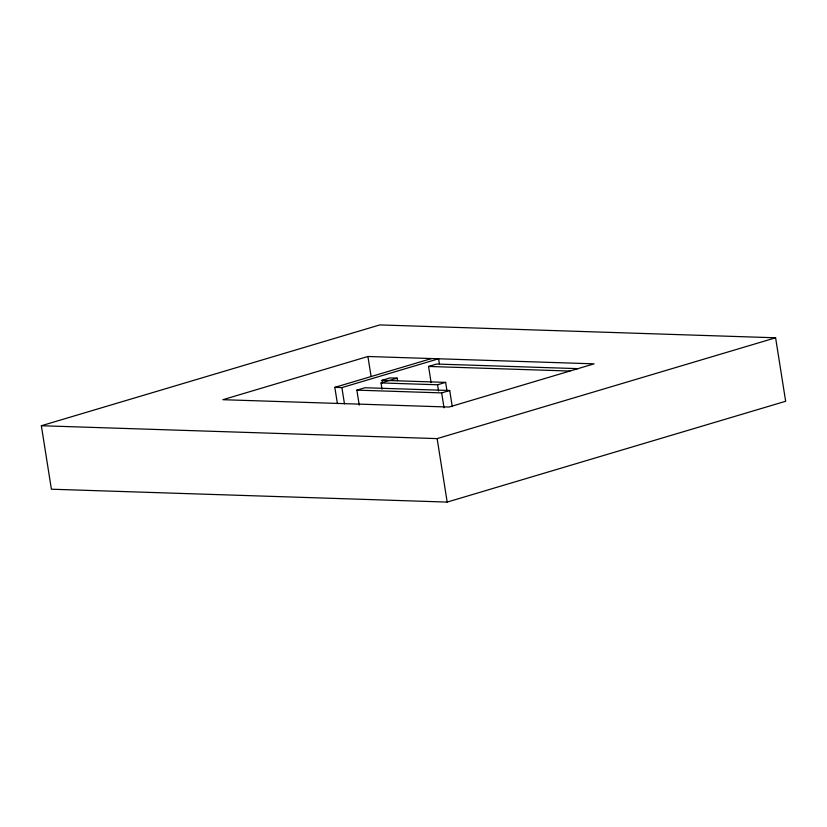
<?xml version="1.0" encoding="UTF-8"?>
<svg xmlns="http://www.w3.org/2000/svg" width="827" height="827" viewBox="0 0 827 827"><rect width="100%" height="100%" fill="white"/><g stroke="black" fill="none" stroke-linecap="round" stroke-linejoin="round"><path stroke-width="1.24" d="M41.35 425.74L379.82 324.918L775.602 337.788L785.65 401.26L447.18 502.082L51.398 489.212L41.35 425.74L437.132 438.61L775.602 337.788M367.922 356.489L222.866 399.699L449.03 407.049L594.086 363.839L367.922 356.489L371.075 376.399M337.385 403.535L334.821 387.356L431.529 358.556M334.821 387.356L341.892 387.594L438.599 358.784L439.385 363.766M382.425 382.798L382.022 380.306L390.086 377.908L397.156 378.135L397.549 380.627M431.115 382.622L428.562 366.444L436.615 364.045L577.97 368.646M359.228 405.075L356.861 390.137L364.914 387.739L449.723 390.499L452.286 406.677M382.022 389.155L381.03 382.932L397.156 378.135M381.03 382.932L437.576 384.772L445.629 382.374L447.014 391.088M356.861 390.137L441.67 392.897L449.723 390.499M428.562 366.444L569.906 371.044M382.022 380.306L445.629 382.374M441.67 392.897L444.037 407.825M437.576 384.772L438.558 390.995M437.132 438.61L447.18 502.082M341.892 387.594L344.456 403.762"/></g></svg>
